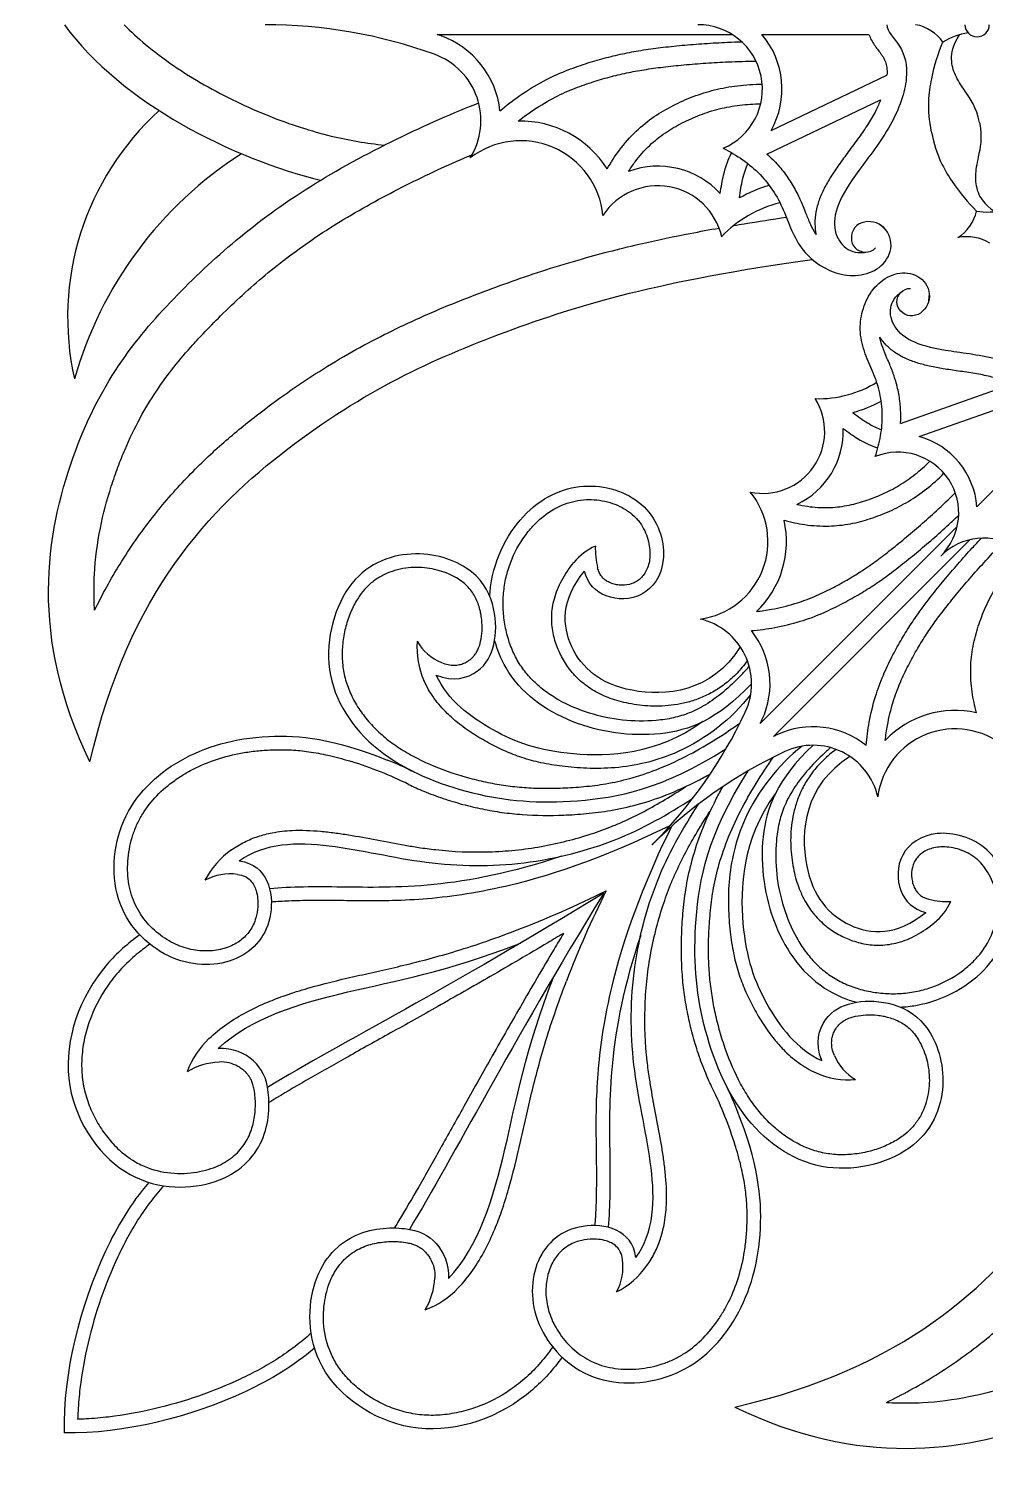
# Model space of a CAD drawing. Header units: millimetres. Extents: x -100 to 543, y -110 to 100.
# Drawn here: x -99.6 to -33.6, y -99.6 to -0.3 of the extents above; entities that cross this region are included whole.
import ezdxf

# ---------------------------------------------------------------- set-up
doc = ezdxf.new("R2010")
doc.units = ezdxf.units.MM
doc.header["$MEASUREMENT"] = 0
doc.layers.add('Layer 03', color=5, linetype='Continuous')

msp = doc.modelspace()

# ---------------------------------------------------------------- linework, layer by layer
at = {"layer": 'Layer 03'}
for p, q in [((-71.441, -0.676), (-51.075, -0.676)), ((-49.027, -0.676), (-41.629, -0.676)), ((-48.387, -7.296), (-40.389, -3.485)), ((-48.674, -8.931), (-40.827, -5.192)), ((-39.449, -27.532), (-31.719, -24.791)), ((-38.166, -28.431), (-30.288, -25.638)), ((-34.177, -33.275), (-29.241, -28.339)), ((-49.132, -48.229), (-35.544, -34.641)), ((-48.229, -49.132), (-34.641, -35.544))]:
    msp.add_line(p, q, dxfattribs=at)
for centre, radius, start, end in [((-83.326, -34.47), 34.47, 70.17464, 90), ((-53.432, -4.443), 4.443, 293.05443, 90.28575), ((-38.954, -2.936), 2.986, 35.48382, 79.51618), ((-34.165, 0), 0.841, 180, 360), ((-83.326, -34.47), 35.823, 70.17464, 70.62466), ((-73.285, -6.619), 6.217, 6.2854, 70.1746), ((-53.432, -4.443), 5.796, 330.5174, 40.53713), ((-34.23, -4.782), 4.25, 97.5, 122.64006), ((-73.285, -6.619), 4.865, 328.07055, 70.1746), ((-77.655, -20.21), 19.299, 132.26638, 192.69272), ((-65.679, -13.727), 7.067, 32.24734, 91.39012), ((-72.44, 18.304), 26.745, 256.35862, 264.35054), ((-70.207, -31.893), 27.308, 122.6858, 164.18455), ((-65.679, -13.727), 5.714, 5.66778, 127.47632), ((-56.21, -15.643), 5.876, 42.73213, 110.04647), ((-56.21, -15.643), 4.524, 12.88863, 146.74558), ((-45.885, -20.195), 9.471, 106.10107, 119.63926), ((-45.885, -20.195), 8.119, 103.46417, 136.7707), ((-37.112, -12.194), 2.986, 302.98382, 347.01618), ((-33.454, -8.681), 4.25, 259.85994, 285), ((-45.885, -20.195), 8.119, 48.72301, 52.09754), ((-34.865, -17.62), 2.986, 57.98382, 102.01618), ((-45.103, -18.155), 7.66, 352.90246, 356.27699), ((-45.103, -18.155), 7.66, 268.2293, 301.53583), ((-48.956, -28.081), 4.269, 258.25442, 32.11137), ((-45.103, -18.155), 8.937, 285.36074, 298.89893), ((-48.956, -28.081), 5.545, 294.95353, 2.26787), ((-39.629, -33.7), 5.469, 4.46287, 74.4826), ((-39.629, -33.7), 4.192, 314.71425, 111.94557), ((-53.995, -35.678), 5.392, 277.52368, 39.33222), ((-53.995, -35.678), 6.668, 313.60988, 12.75266), ((-33.7, -39.629), 4.192, 338.05443, 135.28575), ((-58.834, -39.707), 4.087, 114.34054, 140.70015), ((-55.072, -36.18), 5.45, 177.93035, 193.87414), ((-54.327, -45.494), 4.59, 334.8254, 76.92945), ((-67.41, -43.041), 5.427, 174.91566, 204.28415), ((-69.848, -40.856), 3.421, 209.86256, 247.68425), ((-54.327, -45.494), 5.866, 334.8254, 38.7146), ((-64.58, -31.4), 19.532, 316.48373, 318.73121), ((-79.608, -33.611), 32.525, 315, 334.82536), ((-35.678, -53.995), 6.668, 77.24734, 136.39012), ((-79.608, -33.611), 33.801, 334.37534, 334.82536), ((-45.494, -54.327), 5.866, 51.2854, 115.1746), ((-35.678, -53.995), 5.392, 50.66778, 172.47632), ((-33.611, -79.608), 33.801, 115.17464, 115.62466), ((-33.611, -79.608), 32.525, 115.17464, 135), ((-45.494, -54.327), 4.59, 13.07055, 115.1746), ((-31.4, -64.58), 19.532, 131.26879, 133.51627), ((-85.615, -77.291), 27.69, 63.86045, 72.64657), ((-84.885, -75.719), 26.894, 63.80845, 68.16927), ((-82.171, -61.82), 5.977, 125.53768, 152.44293), ((-85.727, -62.261), 3.65, 82.15384, 118.52977), ((-91.338, 3.556), 70.761, 290.96182, 296.48871), ((3.556, -91.338), 70.761, 153.51129, 159.03818), ((-36.18, -55.072), 5.45, 256.12586, 272.06965), ((-39.707, -58.834), 4.087, 309.29985, 335.65946), ((-83.002, -74.409), 6.094, 133.46593, 159.42712), ((-40.856, -69.848), 3.421, 202.31575, 240.13744), ((-86.203, -76.572), 4.98, 93.36646, 120.19385), ((-43.041, -67.41), 5.427, 245.71585, 275.08434), ((-77.291, -85.615), 27.69, 17.35343, 26.13955), ((-75.719, -84.885), 26.894, 21.83073, 26.19155), ((-62.261, -85.727), 3.65, 331.47023, 7.84616), ((-61.82, -82.171), 5.977, 297.55707, 324.46232), ((-76.572, -86.203), 4.98, 329.80615, 356.63354), ((-74.409, -83.002), 6.094, 290.57288, 316.53407)]:
    msp.add_arc(centre, radius, start, end, dxfattribs=at)
for points in [[(-97.177, 0), (-93.233, -5.445), (-85.443, -9.291), (-79.488, -10.736)], [(-40.389, 0), (-40.389, -0.478), (-39.37, -1.363), (-38.753, -3.482), (-39.93, -6.978), (-42.516, -10.226), (-43.949, -12.472), (-44.124, -14.312), (-43.29, -15.583), (-42.397, -15.787), (-41.735, -15.688)], [(-33.994, -6.762), (-34.204, -5.706), (-35.094, -4.478), (-35.709, -3.514), (-36.017, -2.423), (-35.875, -1.468), (-35.389, -0.693)], [(-37.313, -7.422), (-37.641, -5.777), (-37.349, -3.62), (-36.859, -1.948), (-36.523, -1.203)], [(-95.41, -50.889), (-99.635, -42.224), (-97.202, -27.849), (-89.891, -18.669), (-81.004, -10.965), (-71.922, -6.702), (-68.575, -5.401)], [(-33.994, -6.762), (-33.784, -7.818), (-34.137, -9.292), (-34.335, -10.418), (-34.203, -11.544), (-33.706, -12.372), (-32.96, -12.903)], [(-37.313, -7.422), (-36.986, -9.067), (-35.892, -10.948), (-34.799, -12.306), (-34.203, -12.865)], [(-51.692, -8.532), (-51.223, -8.765), (-50.317, -9.295), (-49.111, -10.312), (-48.13, -11.55), (-47.437, -12.967), (-46.951, -14.359), (-46.108, -15.801), (-44.852, -16.777), (-43.377, -17.374), (-41.738, -17.299), (-40.381, -16.492), (-39.862, -14.847), (-40.989, -13.381), (-42.914, -13.72), (-42.944, -15.727), (-41.524, -15.806), (-41.17, -15.4)], [(-51.668, -10.378), (-51.527, -9.783), (-51.348, -9.274), (-51.11, -8.843)], [(-50.352, -10.689), (-50.245, -10.239), (-50.117, -9.875), (-49.981, -9.601)], [(-51.894, -11.656), (-51.834, -11.192), (-51.76, -10.767), (-51.668, -10.378)], [(-50.569, -11.963), (-50.512, -11.483), (-50.439, -11.057), (-50.352, -10.689)], [(-95.41, -50.889), (-92.755, -39.174), (-81.245, -27.419), (-67.014, -20.916), (-56.144, -17.683), (-45.553, -16.201)], [(-41.196, -29.812), (-41.039, -29.343), (-40.788, -28.385), (-40.662, -26.902), (-40.834, -25.421), (-41.317, -24.013), (-41.921, -22.76), (-42.321, -21.236), (-42.134, -19.746), (-41.548, -18.364), (-40.404, -17.321), (-38.961, -16.954), (-37.517, -17.705), (-37.291, -19.436), (-38.802, -20.493), (-40.161, -19.175), (-39.266, -18.174), (-38.759, -18.209)], [(-27.963, -27.963), (-28.282, -27.643), (-28.192, -26.373), (-29.194, -24.547), (-32.312, -23.001), (-36.205, -22.559), (-38.659, -22.016), (-40.004, -20.906), (-40.296, -19.501), (-39.836, -18.769), (-39.327, -18.394)], [(-42.736, -26.773), (-42.378, -27.055), (-42.045, -27.29), (-41.741, -27.478)], [(-41.741, -27.478), (-41.37, -27.707), (-41.042, -27.865), (-40.768, -27.956)], [(-43.415, -27.862), (-43.066, -28.132), (-42.733, -28.366), (-42.412, -28.564)], [(-42.412, -28.564), (-41.921, -28.867), (-41.462, -29.087), (-41.015, -29.216)], [(-71.503, -44.888), (-70.309, -45.378), (-68.36, -44.811), (-67.373, -42.866), (-67.333, -40.347), (-68.573, -37.566), (-72.807, -35.978), (-77.821, -37.682), (-79.837, -44.696), (-76.048, -50.525), (-68.939, -53.415), (-62.179, -53.939), (-55.926, -52.787), (-51.504, -49.982)], [(-50.512, -42.941), (-52.497, -46.109), (-58.969, -46.635), (-62.713, -43.269), (-62.914, -39.717), (-61.272, -37.712)], [(-53.089, -48.104), (-56.298, -50.41), (-62.904, -50.676), (-67.571, -48.987), (-70.72, -46.624), (-71.503, -44.888)], [(-50.889, -95.41), (-39.174, -92.755), (-27.419, -81.245), (-20.916, -67.014), (-17.683, -56.144), (-16.201, -45.553)], [(-42.941, -50.512), (-46.109, -52.497), (-46.635, -58.969), (-43.269, -62.713), (-39.717, -62.914), (-37.712, -61.272)], [(-44.888, -71.503), (-45.378, -70.309), (-44.811, -68.36), (-42.866, -67.373), (-40.347, -67.333), (-37.566, -68.573), (-35.978, -72.807), (-37.682, -77.821), (-44.696, -79.837), (-50.525, -76.048), (-53.415, -68.939), (-53.939, -62.179), (-52.787, -55.926), (-49.982, -51.504)], [(-85.101, -57.718), (-83.312, -56.44), (-78.915, -56.374), (-72.233, -58.076), (-65.399, -58.145), (-58.843, -56.424), (-55.57, -54.535), (-53.795, -53.398)], [(-48.104, -53.089), (-50.41, -56.298), (-50.676, -62.904), (-48.987, -67.571), (-46.624, -70.72), (-44.888, -71.503)], [(-57.718, -85.101), (-56.44, -83.312), (-56.374, -78.915), (-58.076, -72.233), (-58.145, -65.399), (-56.424, -58.843), (-54.535, -55.57), (-53.398, -53.795)], [(-59.942, -59.942), (-70.618, -66.503), (-78.028, -70.248), (-83.149, -73.357)], [(-59.942, -59.942), (-66.503, -70.618), (-70.248, -78.028), (-73.357, -83.149)], [(-86.55, -70.666), (-84.308, -68.541), (-77.611, -66.556), (-70.915, -65.399), (-65.689, -63.397)], [(-70.666, -86.55), (-68.541, -84.308), (-66.556, -77.611), (-65.399, -70.915), (-63.397, -65.689)], [(-50.889, -95.41), (-42.224, -99.635), (-27.849, -97.202), (-18.669, -89.891), (-10.965, -81.004), (-6.702, -71.922), (-5.401, -68.575)]]:
    msp.add_open_spline(points, degree=3, dxfattribs=at)
for points, knots in [([(-93.061, 0), (-92.589, -0.478), (-91.494, -1.475), (-89.642, -2.862), (-87.539, -4.174), (-85.331, -5.328), (-83.093, -6.31), (-80.901, -7.1), (-79.45, -7.515), (-78.747, -7.686)], [1.1651, 1.1651, 1.1651, 1.1651, 2.133301, 3.298085, 4.497513, 5.70406, 6.888159, 8.018653, 9.061593, 9.061593, 9.061593, 9.061593]), ([(-41.629, -0.676), (-41.607, -0.74), (-41.534, -0.93), (-41.38, -1.225), (-41.165, -1.538), (-40.964, -1.802), (-40.794, -2.024), (-40.63, -2.262), (-40.48, -2.563), (-40.381, -2.988), (-40.376, -3.303), (-40.389, -3.48), (-40.389, -3.485)], [0.33091, 0.33091, 0.33091, 0.33091, 0.427603, 0.624905, 0.808647, 0.97468, 1.10369, 1.211206, 1.39115, 1.586886, 1.835648, 1.842935, 1.842935, 1.842935, 1.842935]), ([(-67.105, -5.939), (-66.663, -5.57), (-65.696, -4.829), (-64.182, -3.899), (-62.647, -3.19), (-61.237, -2.695), (-59.926, -2.306), (-58.65, -2), (-57.35, -1.76), (-55.977, -1.571), (-54.512, -1.417), (-52.972, -1.295), (-51.598, -1.219), (-50.743, -1.188), (-50.417, -1.179)], [0.259647, 0.259647, 0.259647, 0.259647, 1.089009, 2.014913, 2.816551, 3.52291, 4.167498, 4.788256, 5.414, 6.073216, 6.786271, 7.537266, 8.299757, 8.770286, 8.770286, 8.770286, 8.770286]), ([(-65.851, -6.662), (-65.562, -6.434), (-64.794, -5.862), (-63.542, -5.094), (-62.128, -4.44), (-60.813, -3.981), (-59.577, -3.613), (-58.367, -3.322), (-57.129, -3.095), (-55.808, -2.914), (-54.385, -2.764), (-52.881, -2.645), (-51.22, -2.552), (-50.066, -2.52), (-49.43, -2.513)], [0.484042, 0.484042, 0.484042, 0.484042, 1.01493, 1.864338, 2.597499, 3.257895, 3.870438, 4.457152, 5.051002, 5.684642, 6.378715, 7.113463, 7.860402, 8.77753, 8.77753, 8.77753, 8.77753]), ([(-59.703, -9.956), (-59.446, -9.506), (-58.847, -8.58), (-57.765, -7.346), (-56.494, -6.328), (-55.158, -5.554), (-53.765, -4.932), (-52.279, -4.466), (-50.68, -4.175), (-49.572, -4.111), (-49.001, -4.11)], [0.208596, 0.208596, 0.208596, 0.208596, 0.955558, 1.796508, 2.565276, 3.295017, 4.018948, 4.761326, 5.535649, 6.358455, 6.358455, 6.358455, 6.358455]), ([(-58.224, -10.123), (-58.082, -9.899), (-57.644, -9.261), (-56.827, -8.33), (-55.717, -7.44), (-54.534, -6.758), (-53.289, -6.201), (-51.954, -5.783), (-50.551, -5.527), (-49.588, -5.468), (-49.107, -5.463)], [0.472468, 0.472468, 0.472468, 0.472468, 0.855833, 1.587352, 2.251892, 2.899111, 3.551937, 4.216816, 4.911491, 5.604758, 5.604758, 5.604758, 5.604758]), ([(-40.827, -5.192), (-40.925, -5.438), (-41.107, -5.839), (-41.402, -6.387), (-41.786, -7.016), (-42.339, -7.818), (-43.034, -8.744), (-43.697, -9.638), (-44.262, -10.474), (-44.733, -11.285), (-45.091, -12.096), (-45.313, -12.916), (-45.386, -13.719), (-45.333, -14.24), (-45.282, -14.484)], [2.692838, 2.692838, 2.692838, 2.692838, 3.074438, 3.327447, 3.589283, 4.136958, 4.730649, 5.259117, 5.741117, 6.185658, 6.609558, 7.016125, 7.407207, 7.766971, 7.766971, 7.766971, 7.766971]), ([(-48.674, -8.931), (-48.607, -8.991), (-48.272, -9.298), (-47.708, -9.895), (-47.061, -10.774), (-46.561, -11.669), (-46.223, -12.428), (-45.951, -13.121), (-45.695, -13.767), (-45.438, -14.245), (-45.292, -14.469), (-45.282, -14.484)], [1.399256, 1.399256, 1.399256, 1.399256, 1.530025, 2.054068, 2.581376, 3.099211, 3.530397, 3.778289, 4.172226, 4.532204, 4.558343, 4.558343, 4.558343, 4.558343]), ([(-95.091, -40.417), (-95.107, -40.164), (-95.143, -39.339), (-95.116, -37.438), (-94.776, -34.811), (-94.123, -32.355), (-93.497, -30.559), (-92.867, -28.975), (-92.019, -27.202), (-90.877, -25.308), (-89.641, -23.625), (-88.531, -22.332), (-87.444, -21.164), (-85.83, -19.509), (-83.851, -17.694), (-81.622, -15.93), (-79.813, -14.64), (-77.858, -13.397), (-75.773, -12.206), (-73.615, -11.076), (-71.465, -10.039), (-69.933, -9.355), (-69.13, -9.014), (-69.026, -8.97)], [4.563809, 4.563809, 4.563809, 4.563809, 4.929294, 5.753387, 7.302885, 8.738113, 9.411518, 10.043608, 11.196078, 12.241392, 13.229047, 14.203332, 14.696914, 15.529713, 17.535589, 18.56403, 19.62675, 20.738054, 21.903658, 23.088153, 24.249081, 25.344422, 25.506961, 25.506961, 25.506961, 25.506961]), ([(-50.96, -13.858), (-50.72, -13.818), (-49.515, -13.616), (-48.308, -13.429), (-47.34, -13.286)], [30.681761, 30.681761, 30.681761, 30.681761, 31.03314, 32.443288, 32.443288, 32.443288, 32.443288]), ([(-95.091, -40.417), (-94.558, -39.327), (-93.344, -37.119), (-91.216, -34.056), (-88.834, -31.309), (-86.404, -28.984), (-83.367, -26.493), (-80.355, -24.371), (-77.362, -22.58), (-74.426, -21.013), (-71.467, -19.682), (-68.497, -18.517), (-66.243, -17.687), (-63.88, -16.886), (-60.885, -15.981), (-57.563, -15.141), (-54.412, -14.481), (-52.646, -14.154), (-51.981, -14.036)], [4.983455, 4.983455, 4.983455, 4.983455, 6.731978, 8.61219, 10.352835, 11.966448, 13.457592, 16.01243, 17.2723, 18.484339, 20.809834, 21.945295, 23.084034, 24.272073, 25.543282, 27.59361, 29.210863, 30.183659, 30.183659, 30.183659, 30.183659]), ([(-31.719, -24.791), (-31.949, -24.692), (-32.338, -24.546), (-32.9, -24.377), (-33.576, -24.214), (-34.48, -24.048), (-35.561, -23.894), (-36.6, -23.739), (-37.535, -23.558), (-38.39, -23.332), (-39.17, -23.029), (-39.866, -22.63), (-40.45, -22.143), (-40.762, -21.76), (-40.891, -21.563)], [2.692838, 2.692838, 2.692838, 2.692838, 3.074438, 3.327447, 3.589283, 4.136958, 4.730649, 5.259117, 5.741117, 6.185658, 6.609558, 7.016125, 7.407207, 7.766971, 7.766971, 7.766971, 7.766971]), ([(-39.449, -27.532), (-39.444, -27.446), (-39.426, -27.018), (-39.448, -26.244), (-39.602, -25.226), (-39.866, -24.295), (-40.147, -23.563), (-40.428, -22.92), (-40.688, -22.318), (-40.836, -21.828), (-40.888, -21.58), (-40.891, -21.563)], [1.399256, 1.399256, 1.399256, 1.399256, 1.530025, 2.054068, 2.581376, 3.099211, 3.530397, 3.778289, 4.172226, 4.532204, 4.558343, 4.558343, 4.558343, 4.558343]), ([(-46.616, -33.108), (-46.371, -33.163), (-45.654, -33.296), (-44.487, -33.372), (-43.153, -33.226), (-41.909, -32.891), (-40.706, -32.432), (-39.537, -31.821), (-38.43, -31.055), (-37.748, -30.452), (-37.425, -30.134)], [0.472468, 0.472468, 0.472468, 0.472468, 0.855833, 1.587352, 2.251892, 2.899111, 3.551937, 4.216816, 4.911491, 5.604758, 5.604758, 5.604758, 5.604758]), ([(-47.492, -34.206), (-47.02, -34.335), (-46.002, -34.553), (-44.457, -34.654), (-42.93, -34.486), (-41.522, -34.111), (-40.178, -33.596), (-38.876, -32.916), (-37.614, -32.043), (-36.832, -31.346), (-36.451, -30.966)], [0.208596, 0.208596, 0.208596, 0.208596, 0.955558, 1.796508, 2.565276, 3.295017, 4.018948, 4.761326, 5.535649, 6.358455, 6.358455, 6.358455, 6.358455]), ([(-67.809, -39.46), (-67.79, -39.1), (-67.521, -36.694), (-65.245, -32.868), (-60.76, -31.277), (-56.444, -33.074), (-55.357, -37.195), (-57.134, -39.73), (-59.974, -39.693), (-61.055, -38.592), (-61.272, -37.712)], [9.454597, 9.454597, 9.454597, 9.454597, 9.884456, 12.355569, 14.826683, 17.297797, 19.768911, 22.240025, 24.711139, 27.182253, 27.182253, 27.182253, 27.182253]), ([(-50.416, -44.849), (-50.829, -45.285), (-51.618, -46.042), (-52.838, -46.935), (-53.989, -47.521), (-55.142, -47.875), (-56.688, -48.097), (-58.658, -48.068), (-60.937, -47.591), (-62.709, -46.847), (-63.968, -46.043), (-64.793, -45.344), (-65.5, -44.542), (-66.069, -43.628), (-66.489, -42.609), (-66.769, -41.515), (-66.899, -40.379), (-66.882, -39.244), (-66.71, -38.143), (-66.289, -36.776), (-65.628, -35.549), (-64.782, -34.527), (-63.911, -33.726), (-62.716, -33.032), (-61.171, -32.702), (-59.677, -32.865), (-58.564, -33.338), (-57.922, -33.832), (-57.622, -34.143), (-57.234, -34.638), (-56.922, -35.304), (-56.763, -36.098), (-56.73, -36.803), (-56.89, -37.564), (-57.289, -38.148), (-57.635, -38.413), (-57.837, -38.522), (-58.161, -38.652), (-58.578, -38.711), (-59.051, -38.663), (-59.391, -38.576), (-59.685, -38.445), (-59.926, -38.275), (-60.115, -38.068), (-60.267, -37.804), (-60.335, -37.6), (-60.363, -37.487)], [0, 0, 0, 0, 0.865379, 1.573515, 2.174194, 2.721145, 3.305345, 4.422124, 5.54741, 6.648207, 7.178909, 7.695878, 8.204267, 8.714409, 9.243038, 9.787838, 10.339492, 10.88714, 11.420965, 11.942765, 12.94439, 13.412998, 13.850796, 14.646785, 15.381826, 16.099532, 16.788124, 17.107519, 17.2596, 17.410425, 18.013353, 18.304507, 18.574582, 19.029043, 19.40571, 19.573643, 19.65402, 19.735527, 20.077009, 20.251643, 20.419087, 20.580755, 20.713726, 20.84242, 20.98275, 21.150767, 21.150767, 21.150767, 21.150767]), ([(-49.396, -40.506), (-49.051, -40.465), (-48.157, -40.334), (-46.809, -40.012), (-45.429, -39.504), (-44.246, -38.934), (-43.175, -38.354), (-42.174, -37.741), (-41.196, -37.067), (-40.194, -36.306), (-39.145, -35.457), (-38.062, -34.533), (-36.892, -33.486), (-36.1, -32.738), (-35.671, -32.317)], [0.484042, 0.484042, 0.484042, 0.484042, 1.01493, 1.864338, 2.597499, 3.257895, 3.870438, 4.457152, 5.051002, 5.684642, 6.378715, 7.113463, 7.860402, 8.77753, 8.77753, 8.77753, 8.77753]), ([(-49.75, -41.825), (-49.209, -41.776), (-48.069, -41.626), (-46.439, -41.236), (-44.941, -40.685), (-43.671, -40.074), (-42.536, -39.459), (-41.481, -38.812), (-40.453, -38.104), (-39.411, -37.314), (-38.331, -36.44), (-37.222, -35.494), (-36.254, -34.628), (-35.664, -34.078), (-35.44, -33.867)], [0.259647, 0.259647, 0.259647, 0.259647, 1.089009, 2.014913, 2.816551, 3.52291, 4.167498, 4.788256, 5.414, 6.073216, 6.786271, 7.537266, 8.299757, 8.770286, 8.770286, 8.770286, 8.770286]), ([(-41.825, -49.75), (-41.776, -49.209), (-41.626, -48.069), (-41.236, -46.439), (-40.685, -44.941), (-40.074, -43.671), (-39.459, -42.536), (-38.812, -41.481), (-38.104, -40.453), (-37.314, -39.411), (-36.44, -38.331), (-35.494, -37.222), (-34.628, -36.254), (-34.078, -35.664), (-33.867, -35.44)], [0.259647, 0.259647, 0.259647, 0.259647, 1.089009, 2.014913, 2.816551, 3.52291, 4.167498, 4.788256, 5.414, 6.073216, 6.786271, 7.537266, 8.299757, 8.770286, 8.770286, 8.770286, 8.770286]), ([(-40.506, -49.396), (-40.465, -49.051), (-40.334, -48.157), (-40.012, -46.809), (-39.504, -45.429), (-38.934, -44.246), (-38.354, -43.175), (-37.741, -42.174), (-37.067, -41.196), (-36.306, -40.194), (-35.457, -39.145), (-34.533, -38.062), (-33.486, -36.892), (-32.738, -36.1), (-32.317, -35.671)], [0.484042, 0.484042, 0.484042, 0.484042, 1.01493, 1.864338, 2.597499, 3.257895, 3.870438, 4.457152, 5.051002, 5.684642, 6.378715, 7.113463, 7.860402, 8.77753, 8.77753, 8.77753, 8.77753]), ([(-34.206, -47.492), (-34.335, -47.02), (-34.553, -46.002), (-34.654, -44.457), (-34.486, -42.93), (-34.111, -41.522), (-33.596, -40.178), (-32.916, -38.876), (-32.043, -37.614), (-31.346, -36.832), (-30.966, -36.451)], [0.208596, 0.208596, 0.208596, 0.208596, 0.955558, 1.796508, 2.565276, 3.295017, 4.018948, 4.761326, 5.535649, 6.358455, 6.358455, 6.358455, 6.358455]), ([(-71.147, -44.021), (-70.994, -44.084), (-70.704, -44.177), (-70.281, -44.221), (-69.914, -44.183), (-69.593, -44.082), (-69.341, -43.949), (-69.124, -43.795), (-68.94, -43.625), (-68.773, -43.405), (-68.582, -43.059), (-68.418, -42.535), (-68.32, -41.825), (-68.341, -41.181), (-68.417, -40.692), (-68.501, -40.322), (-68.613, -39.955), (-68.784, -39.555), (-69.007, -39.174), (-69.296, -38.812), (-69.664, -38.474), (-70.123, -38.164), (-70.668, -37.89), (-71.288, -37.67), (-72.209, -37.464), (-73.449, -37.425), (-74.684, -37.731), (-75.603, -38.221), (-76.204, -38.7), (-76.641, -39.197), (-77.048, -39.791), (-77.429, -40.534), (-77.768, -41.521), (-77.973, -42.577), (-78.018, -43.479), (-77.971, -44.194), (-77.864, -44.894), (-77.619, -45.752), (-77.16, -46.737), (-76.548, -47.67), (-75.795, -48.538), (-74.914, -49.331), (-73.916, -50.036), (-72.444, -50.87), (-70.85, -51.521), (-69.2, -52.015), (-67.953, -52.31), (-66.702, -52.526), (-65.43, -52.661), (-64.117, -52.719), (-62.987, -52.701), (-62.048, -52.649), (-61.051, -52.572), (-59.735, -52.408), (-58.055, -52.037), (-56.207, -51.419), (-53.617, -50.233), (-51.744, -49.055), (-50.548, -48.217)], [0, 0, 0, 0, 0.239215, 0.436642, 0.608992, 0.768495, 0.920731, 1.017392, 1.151365, 1.280486, 1.414684, 1.719837, 2.068036, 2.444426, 2.644743, 2.782764, 2.990256, 3.19795, 3.40799, 3.626408, 3.862321, 4.127575, 4.422448, 4.739963, 5.074433, 5.780285, 6.514396, 6.888191, 7.27521, 7.617785, 7.838439, 8.31297, 8.818563, 9.339078, 9.860132, 10.117, 10.370797, 10.880245, 11.399223, 11.933395, 12.484596, 13.052546, 13.638928, 14.243973, 15.48875, 16.113514, 16.728158, 17.333924, 17.943668, 18.570796, 19.228191, 19.572115, 19.927067, 20.669792, 21.482707, 22.403943, 23.475539, 25.583885, 25.583885, 25.583885, 25.583885]), ([(-50.025, -43.894), (-50.138, -44.052), (-50.474, -44.487), (-51.086, -45.13), (-51.882, -45.758), (-52.716, -46.247), (-53.572, -46.607), (-54.699, -46.926), (-56.077, -47.083), (-57.4, -46.999), (-58.37, -46.826), (-59.231, -46.608), (-60.205, -46.234), (-61.219, -45.612), (-62.044, -44.849), (-62.579, -44.118), (-62.919, -43.497), (-63.212, -42.847), (-63.481, -41.963), (-63.561, -41.013), (-63.489, -40.222), (-63.31, -39.38), (-62.862, -38.298), (-62.317, -37.509), (-61.997, -37.119)], [0.263826, 0.263826, 0.263826, 0.263826, 0.544682, 1.055793, 1.539984, 2.002314, 2.446745, 2.87527, 3.688362, 4.436722, 4.781305, 5.107458, 5.715923, 6.280185, 6.81423, 7.328629, 7.581159, 7.833401, 8.35575, 8.907981, 9.198041, 9.49964, 10.147123, 10.875365, 10.875365, 10.875365, 10.875365]), ([(-49.737, -45.494), (-52.102, -47.985), (-55.939, -49.458), (-62.356, -48.539), (-66.241, -45.71), (-67.288, -43.165), (-67.475, -42.496)], [0, 0, 0, 0, 2.471114, 4.942228, 7.413342, 8.241691, 8.241691, 8.241691, 8.241691]), ([(-49.799, -46.247), (-51.124, -47.918), (-53.494, -49.803), (-56.968, -50.992), (-59.103, -51.327), (-60.763, -51.354), (-61.973, -51.278), (-63.031, -51.17), (-64.239, -50.973), (-65.567, -50.617), (-66.771, -50.152), (-67.895, -49.589), (-68.989, -48.945), (-69.948, -48.262), (-70.859, -47.457), (-71.687, -46.513), (-72.161, -45.705), (-72.356, -45.273)], [-1.832474, -1.832474, -1.832474, -1.832474, 1.262696, 2.401949, 3.437172, 4.369214, 4.791806, 5.184448, 5.902283, 6.553818, 7.165154, 7.759709, 8.365069, 8.994516, 9.455237, 10.115356, 10.798737, 10.798737, 10.798737, 10.798737]), ([(-85.101, -57.718), (-83.135, -57.989), (-82.292, -61.797), (-84.946, -64.957), (-89.798, -65.088), (-94.118, -61.084), (-93.71, -54.54), (-89.468, -50.404), (-83.664, -48.723), (-78.551, -49.285), (-74.884, -50.754)], [0, 0, 0, 0, 3.177309, 6.354618, 9.531927, 12.709236, 15.886544, 19.063853, 22.241162, 25.0711, 25.0711, 25.0711, 25.0711]), ([(-85.229, -58.646), (-85.046, -58.671), (-84.722, -58.755), (-84.327, -59.032), (-84.082, -59.382), (-83.914, -59.812), (-83.822, -60.315), (-83.818, -60.951), (-83.918, -61.567), (-84.12, -62.118), (-84.359, -62.536), (-84.656, -62.901), (-85.01, -63.215), (-85.42, -63.477), (-86.054, -63.763), (-86.969, -63.964), (-88.16, -63.927), (-89.173, -63.639), (-89.963, -63.242), (-90.75, -62.724), (-91.628, -61.887), (-92.278, -60.843), (-92.611, -59.901), (-92.763, -59.139), (-92.824, -58.341), (-92.792, -57.524), (-92.668, -56.71), (-92.458, -55.918), (-92.164, -55.167), (-91.659, -54.23), (-90.826, -53.172), (-89.787, -52.293), (-88.855, -51.688), (-87.842, -51.14), (-86.447, -50.588), (-84.936, -50.246), (-83.637, -50.089), (-82.587, -50.031), (-81.467, -50.046), (-80.253, -50.167), (-78.909, -50.418), (-77.933, -50.682), (-77.398, -50.848), (-77.356, -50.861)], [0, 0, 0, 0, 0.266643, 0.475227, 0.68531, 0.874993, 1.13869, 1.417689, 1.791068, 2.032481, 2.260769, 2.483633, 2.708251, 2.939988, 3.183551, 3.70887, 4.278528, 4.889997, 5.214629, 5.551487, 6.245486, 6.950123, 7.308734, 7.681898, 8.067568, 8.461579, 8.858656, 9.253187, 9.639835, 10.020431, 10.784195, 11.570442, 11.974424, 12.384834, 13.229648, 14.130859, 14.611425, 15.11572, 15.646701, 16.22429, 16.872816, 17.616888, 17.680297, 17.680297, 17.680297, 17.680297]), ([(-44.021, -71.147), (-44.084, -70.994), (-44.177, -70.704), (-44.221, -70.281), (-44.183, -69.914), (-44.082, -69.593), (-43.949, -69.341), (-43.795, -69.124), (-43.625, -68.94), (-43.405, -68.773), (-43.059, -68.582), (-42.535, -68.418), (-41.825, -68.32), (-41.181, -68.341), (-40.692, -68.417), (-40.322, -68.501), (-39.955, -68.613), (-39.555, -68.784), (-39.174, -69.007), (-38.812, -69.296), (-38.474, -69.664), (-38.164, -70.123), (-37.89, -70.668), (-37.67, -71.288), (-37.464, -72.209), (-37.425, -73.449), (-37.731, -74.684), (-38.221, -75.603), (-38.7, -76.204), (-39.197, -76.641), (-39.791, -77.048), (-40.534, -77.429), (-41.521, -77.768), (-42.577, -77.973), (-43.479, -78.018), (-44.194, -77.971), (-44.894, -77.864), (-45.752, -77.619), (-46.737, -77.16), (-47.67, -76.548), (-48.538, -75.795), (-49.331, -74.914), (-50.036, -73.916), (-50.87, -72.444), (-51.521, -70.85), (-52.015, -69.2), (-52.31, -67.953), (-52.526, -66.702), (-52.661, -65.43), (-52.719, -64.117), (-52.701, -62.987), (-52.649, -62.048), (-52.572, -61.051), (-52.408, -59.735), (-52.037, -58.055), (-51.419, -56.207), (-50.233, -53.617), (-49.055, -51.744), (-48.217, -50.548)], [0, 0, 0, 0, 0.239215, 0.436642, 0.608992, 0.768495, 0.920731, 1.017392, 1.151365, 1.280486, 1.414684, 1.719837, 2.068036, 2.444426, 2.644743, 2.782764, 2.990256, 3.19795, 3.40799, 3.626408, 3.862321, 4.127575, 4.422448, 4.739963, 5.074433, 5.780285, 6.514396, 6.888191, 7.27521, 7.617785, 7.838439, 8.31297, 8.818563, 9.339078, 9.860132, 10.117, 10.370797, 10.880245, 11.399223, 11.933395, 12.484596, 13.052546, 13.638928, 14.243973, 15.48875, 16.113514, 16.728158, 17.333924, 17.943668, 18.570796, 19.228191, 19.572115, 19.927067, 20.669792, 21.482707, 22.403943, 23.475539, 25.583885, 25.583885, 25.583885, 25.583885]), ([(-46.247, -49.799), (-47.918, -51.124), (-49.803, -53.494), (-50.992, -56.968), (-51.327, -59.103), (-51.354, -60.763), (-51.278, -61.973), (-51.17, -63.031), (-50.973, -64.239), (-50.617, -65.567), (-50.152, -66.771), (-49.589, -67.895), (-48.945, -68.989), (-48.262, -69.948), (-47.457, -70.859), (-46.513, -71.687), (-45.705, -72.161), (-45.273, -72.356)], [-1.832474, -1.832474, -1.832474, -1.832474, 1.262696, 2.401949, 3.437172, 4.369214, 4.791806, 5.184448, 5.902283, 6.553818, 7.165154, 7.759709, 8.365069, 8.994516, 9.455237, 10.115356, 10.798737, 10.798737, 10.798737, 10.798737]), ([(-45.494, -49.737), (-47.985, -52.102), (-49.458, -55.939), (-48.539, -62.356), (-45.71, -66.241), (-43.165, -67.288), (-42.496, -67.475)], [0, 0, 0, 0, 2.471114, 4.942228, 7.413342, 8.241691, 8.241691, 8.241691, 8.241691]), ([(-44.849, -50.416), (-45.285, -50.829), (-46.042, -51.618), (-46.935, -52.838), (-47.521, -53.989), (-47.875, -55.142), (-48.097, -56.688), (-48.068, -58.658), (-47.591, -60.937), (-46.847, -62.709), (-46.043, -63.968), (-45.344, -64.793), (-44.542, -65.5), (-43.628, -66.069), (-42.609, -66.489), (-41.515, -66.769), (-40.379, -66.899), (-39.244, -66.882), (-38.143, -66.71), (-36.776, -66.289), (-35.549, -65.628), (-34.527, -64.782), (-33.726, -63.911), (-33.032, -62.716), (-32.702, -61.171), (-32.865, -59.677), (-33.338, -58.564), (-33.832, -57.922), (-34.143, -57.622), (-34.638, -57.234), (-35.304, -56.922), (-36.098, -56.763), (-36.803, -56.73), (-37.564, -56.89), (-38.148, -57.289), (-38.413, -57.635), (-38.522, -57.837), (-38.652, -58.161), (-38.711, -58.578), (-38.663, -59.051), (-38.576, -59.391), (-38.445, -59.685), (-38.275, -59.926), (-38.068, -60.115), (-37.804, -60.267), (-37.6, -60.335), (-37.487, -60.363)], [0, 0, 0, 0, 0.865379, 1.573515, 2.174194, 2.721145, 3.305345, 4.422124, 5.54741, 6.648207, 7.178909, 7.695878, 8.204267, 8.714409, 9.243038, 9.787838, 10.339492, 10.88714, 11.420965, 11.942765, 12.94439, 13.412998, 13.850796, 14.646785, 15.381826, 16.099532, 16.788124, 17.107519, 17.2596, 17.410425, 18.013353, 18.304507, 18.574582, 19.029043, 19.40571, 19.573643, 19.65402, 19.735527, 20.077009, 20.251643, 20.419087, 20.580755, 20.713726, 20.84242, 20.98275, 21.150767, 21.150767, 21.150767, 21.150767]), ([(-43.894, -50.025), (-44.052, -50.138), (-44.487, -50.474), (-45.13, -51.086), (-45.758, -51.882), (-46.247, -52.716), (-46.607, -53.572), (-46.926, -54.699), (-47.083, -56.077), (-46.999, -57.4), (-46.826, -58.37), (-46.608, -59.231), (-46.234, -60.205), (-45.612, -61.219), (-44.849, -62.044), (-44.118, -62.579), (-43.497, -62.919), (-42.847, -63.212), (-41.963, -63.481), (-41.013, -63.561), (-40.222, -63.489), (-39.38, -63.31), (-38.298, -62.862), (-37.509, -62.317), (-37.119, -61.997)], [0.263826, 0.263826, 0.263826, 0.263826, 0.544682, 1.055793, 1.539984, 2.002314, 2.446745, 2.87527, 3.688362, 4.436722, 4.781305, 5.107458, 5.715923, 6.280185, 6.81423, 7.328629, 7.581159, 7.833401, 8.35575, 8.907981, 9.198041, 9.49964, 10.147123, 10.875365, 10.875365, 10.875365, 10.875365]), ([(-85.645, -56.956), (-85.361, -56.753), (-84.768, -56.396), (-83.819, -56.008), (-82.711, -55.725), (-81.262, -55.567), (-79.816, -55.625), (-78.525, -55.772), (-76.575, -56.061), (-74.656, -56.467), (-72.649, -56.802), (-70.73, -57.059), (-68.493, -57.154), (-66.056, -56.996), (-64.259, -56.743), (-62.511, -56.367), (-60.873, -55.895), (-59.578, -55.425), (-58.355, -54.905), (-56.635, -54.062), (-55.231, -53.206), (-54.3, -52.61)], [0, 0, 0, 0, 0.50405, 0.994353, 1.474901, 2.149748, 3.089433, 3.555886, 4.023209, 5.931163, 6.382503, 6.95582, 8.722265, 9.602882, 10.474069, 11.336888, 12.179129, 12.930032, 13.321817, 14.095339, 15.689711, 15.689711, 15.689711, 15.689711]), ([(-73.416, -52.433), (-73.073, -52.601), (-72.289, -52.954), (-71.04, -53.42), (-69.685, -53.825), (-68.326, -54.146), (-66.961, -54.382), (-65.085, -54.583), (-63.401, -54.599), (-61.923, -54.518), (-60.847, -54.434), (-59.407, -54.253), (-57.556, -53.846), (-55.527, -53.167), (-53.861, -52.405), (-52.869, -51.874), (-52.59, -51.719)], [19.963202, 19.963202, 19.963202, 19.963202, 20.513897, 21.202795, 21.883892, 22.552125, 23.214364, 23.881129, 25.270398, 25.637156, 26.01558, 26.826896, 27.727863, 28.743708, 29.906707, 30.366168, 30.366168, 30.366168, 30.366168]), ([(-52.433, -73.416), (-52.601, -73.073), (-52.954, -72.289), (-53.42, -71.04), (-53.825, -69.685), (-54.146, -68.326), (-54.382, -66.961), (-54.583, -65.085), (-54.599, -63.401), (-54.518, -61.923), (-54.434, -60.847), (-54.253, -59.407), (-53.846, -57.556), (-53.167, -55.527), (-52.405, -53.861), (-51.874, -52.869), (-51.719, -52.59)], [19.963202, 19.963202, 19.963202, 19.963202, 20.513897, 21.202795, 21.883892, 22.552125, 23.214364, 23.881129, 25.270398, 25.637156, 26.01558, 26.826896, 27.727863, 28.743708, 29.906707, 30.366168, 30.366168, 30.366168, 30.366168]), ([(-40.417, -95.091), (-39.327, -94.558), (-37.119, -93.344), (-34.056, -91.216), (-31.309, -88.834), (-28.984, -86.404), (-26.493, -83.367), (-24.371, -80.355), (-22.58, -77.362), (-21.013, -74.426), (-19.682, -71.467), (-18.517, -68.497), (-17.687, -66.243), (-16.886, -63.88), (-15.981, -60.885), (-15.141, -57.563), (-14.481, -54.412), (-14.154, -52.646), (-14.036, -51.981)], [4.983455, 4.983455, 4.983455, 4.983455, 6.731978, 8.61219, 10.352835, 11.966448, 13.457592, 16.01243, 17.2723, 18.484339, 20.809834, 21.945295, 23.084034, 24.272073, 25.543282, 27.59361, 29.210863, 30.183659, 30.183659, 30.183659, 30.183659]), ([(-56.956, -85.645), (-56.753, -85.361), (-56.396, -84.768), (-56.008, -83.819), (-55.725, -82.711), (-55.567, -81.262), (-55.625, -79.816), (-55.772, -78.525), (-56.061, -76.575), (-56.467, -74.656), (-56.802, -72.649), (-57.059, -70.73), (-57.154, -68.493), (-56.996, -66.056), (-56.743, -64.259), (-56.367, -62.511), (-55.895, -60.873), (-55.425, -59.578), (-54.905, -58.355), (-54.062, -56.635), (-53.206, -55.231), (-52.61, -54.3)], [0, 0, 0, 0, 0.50405, 0.994353, 1.474901, 2.149748, 3.089433, 3.555886, 4.023209, 5.931163, 6.382503, 6.95582, 8.722265, 9.602882, 10.474069, 11.336888, 12.179129, 12.930032, 13.321817, 14.095339, 15.689711, 15.689711, 15.689711, 15.689711]), ([(-55.339, -55.265), (-58.725, -56.927), (-63.265, -58.753), (-68.918, -59.957), (-71.686, -60.322), (-74.149, -60.471), (-76.358, -60.488), (-78.32, -60.452), (-80.075, -60.444), (-81.566, -60.474), (-82.486, -60.529), (-82.888, -60.563)], [-3.770257, -3.770257, -3.770257, -3.770257, 1.711877, 3.22359, 4.555828, 5.734357, 6.778193, 7.741165, 8.562679, 9.308368, 9.890774, 9.890774, 9.890774, 9.890774]), ([(-55.265, -55.339), (-56.927, -58.725), (-58.753, -63.265), (-59.957, -68.918), (-60.322, -71.686), (-60.471, -74.149), (-60.488, -76.358), (-60.452, -78.32), (-60.444, -80.075), (-60.474, -81.566), (-60.529, -82.486), (-60.563, -82.888)], [-3.770257, -3.770257, -3.770257, -3.770257, 1.711877, 3.22359, 4.555828, 5.734357, 6.778193, 7.741165, 8.562679, 9.308368, 9.890774, 9.890774, 9.890774, 9.890774]), ([(-39.46, -67.809), (-39.1, -67.79), (-36.694, -67.521), (-32.868, -65.245), (-31.277, -60.76), (-33.074, -56.444), (-37.195, -55.357), (-39.73, -57.134), (-39.693, -59.974), (-38.592, -61.055), (-37.712, -61.272)], [9.454597, 9.454597, 9.454597, 9.454597, 9.884456, 12.355569, 14.826683, 17.297797, 19.768911, 22.240025, 24.711139, 27.182253, 27.182253, 27.182253, 27.182253]), ([(-62.856, -57.392), (-69.748, -59.72), (-76.886, -59.489), (-81.519, -59.505), (-83.008, -59.634)], [0, 0, 0, 0, 3.596239, 5.507148, 5.507148, 5.507148, 5.507148]), ([(-87.194, -69.986), (-86.809, -69.621), (-85.979, -68.952), (-84.607, -68.123), (-83.244, -67.488), (-81.825, -66.95), (-79.848, -66.33), (-77.726, -65.821), (-75.584, -65.344), (-73.928, -64.968), (-72.18, -64.532), (-70.292, -64.001), (-68.219, -63.335), (-66.781, -62.812), (-66.024, -62.522)], [0, 0, 0, 0, 0.765501, 1.532392, 2.306362, 2.931693, 3.719198, 5.292147, 6.075967, 6.8836, 7.74052, 8.673616, 9.710526, 10.879364, 10.879364, 10.879364, 10.879364]), ([(-91.973, -62.818), (-92.801, -63.413), (-95.798, -66.079), (-98.191, -72.997), (-93.34, -80.347), (-86.484, -80.462), (-83.142, -77.435), (-82.895, -73.319), (-83.876, -71.398), (-85.548, -70.607), (-86.55, -70.666)], [9.558504, 9.558504, 9.558504, 9.558504, 10.788718, 14.384957, 17.981197, 21.577436, 25.173675, 28.769915, 32.366154, 35.962393, 35.962393, 35.962393, 35.962393]), ([(-91.268, -63.466), (-91.544, -63.659), (-92.189, -64.145), (-93.131, -65.003), (-94.33, -66.422), (-95.223, -68.039), (-95.768, -69.761), (-95.983, -71.055), (-96.001, -72.125), (-95.908, -72.959), (-95.748, -73.77), (-95.431, -74.75), (-94.889, -75.844), (-94.213, -76.824), (-93.437, -77.66), (-92.592, -78.33), (-91.415, -78.961), (-90.162, -79.271), (-88.927, -79.305), (-88.059, -79.219), (-87.265, -79.037), (-86.365, -78.706), (-85.446, -78.135), (-84.774, -77.364), (-84.413, -76.692), (-84.152, -75.993), (-84.015, -75.265), (-83.981, -74.55), (-83.999, -74.023), (-84.056, -73.559), (-84.148, -73.168), (-84.254, -72.88), (-84.383, -72.638), (-84.542, -72.425), (-84.73, -72.234), (-84.952, -72.053), (-85.296, -71.832), (-85.812, -71.625), (-86.263, -71.587), (-86.495, -71.601)], [14.202611, 14.202611, 14.202611, 14.202611, 14.688515, 15.365587, 16.036284, 17.360611, 18.00611, 18.635023, 19.245716, 19.544857, 19.843146, 20.437586, 21.025281, 21.599043, 22.149, 22.6651, 23.148718, 24.065962, 24.504643, 24.926699, 25.320175, 25.677425, 26.30566, 26.865598, 27.134012, 27.403168, 27.938908, 28.195721, 28.435337, 28.69858, 28.868879, 29.012839, 29.140197, 29.263538, 29.39526, 29.526167, 29.674994, 29.984456, 30.319744, 30.319744, 30.319744, 30.319744]), ([(-62.728, -62.728), (-63.087, -62.943), (-64.764, -63.944), (-67.647, -65.632), (-71.271, -67.698), (-74.548, -69.533), (-77.494, -71.173), (-80.123, -72.656), (-81.939, -73.716), (-82.878, -74.288), (-83.052, -74.395)], [1.841941, 1.841941, 1.841941, 1.841941, 2.444503, 4.658524, 6.65778, 8.457691, 10.073359, 11.519248, 12.809869, 13.104307, 13.104307, 13.104307, 13.104307]), ([(-62.728, -62.728), (-62.943, -63.087), (-63.944, -64.764), (-65.632, -67.647), (-67.698, -71.271), (-69.533, -74.548), (-71.173, -77.494), (-72.656, -80.123), (-73.716, -81.939), (-74.288, -82.878), (-74.395, -83.052)], [1.841941, 1.841941, 1.841941, 1.841941, 2.444503, 4.658524, 6.65778, 8.457691, 10.073359, 11.519248, 12.809869, 13.104307, 13.104307, 13.104307, 13.104307]), ([(-57.392, -62.856), (-59.72, -69.748), (-59.489, -76.886), (-59.505, -81.519), (-59.634, -83.008)], [0, 0, 0, 0, 3.596239, 5.507148, 5.507148, 5.507148, 5.507148]), ([(-69.986, -87.194), (-69.621, -86.809), (-68.952, -85.979), (-68.123, -84.607), (-67.488, -83.244), (-66.95, -81.825), (-66.33, -79.848), (-65.821, -77.726), (-65.344, -75.584), (-64.968, -73.928), (-64.532, -72.18), (-64.001, -70.292), (-63.335, -68.219), (-62.812, -66.781), (-62.522, -66.024)], [0, 0, 0, 0, 0.765501, 1.532392, 2.306362, 2.931693, 3.719198, 5.292147, 6.075967, 6.8836, 7.74052, 8.673616, 9.710526, 10.879364, 10.879364, 10.879364, 10.879364]), ([(-40.417, -95.091), (-40.164, -95.107), (-39.339, -95.143), (-37.438, -95.116), (-34.811, -94.776), (-32.355, -94.123), (-30.559, -93.497), (-28.975, -92.867), (-27.202, -92.019), (-25.308, -90.877), (-23.625, -89.641), (-22.332, -88.531), (-21.164, -87.444), (-19.509, -85.83), (-17.694, -83.851), (-15.93, -81.622), (-14.64, -79.813), (-13.397, -77.858), (-12.206, -75.773), (-11.076, -73.615), (-10.039, -71.465), (-9.355, -69.933), (-9.014, -69.13), (-8.97, -69.026)], [4.563809, 4.563809, 4.563809, 4.563809, 4.929294, 5.753387, 7.302885, 8.738113, 9.411518, 10.043608, 11.196078, 12.241392, 13.229047, 14.203332, 14.696914, 15.529713, 17.535589, 18.56403, 19.62675, 20.738054, 21.903658, 23.088153, 24.249081, 25.344422, 25.506961, 25.506961, 25.506961, 25.506961]), ([(-57.718, -85.101), (-57.989, -83.135), (-61.797, -82.292), (-64.957, -84.946), (-65.088, -89.798), (-61.084, -94.118), (-54.54, -93.71), (-50.404, -89.468), (-48.723, -83.664), (-49.285, -78.551), (-50.754, -74.884)], [0, 0, 0, 0, 3.177309, 6.354618, 9.531927, 12.709236, 15.886544, 19.063853, 22.241162, 25.0711, 25.0711, 25.0711, 25.0711]), ([(-58.646, -85.229), (-58.671, -85.046), (-58.755, -84.722), (-59.032, -84.327), (-59.382, -84.082), (-59.812, -83.914), (-60.315, -83.822), (-60.951, -83.818), (-61.567, -83.918), (-62.118, -84.12), (-62.536, -84.359), (-62.901, -84.656), (-63.215, -85.01), (-63.477, -85.42), (-63.763, -86.054), (-63.964, -86.969), (-63.927, -88.16), (-63.639, -89.173), (-63.242, -89.963), (-62.724, -90.75), (-61.887, -91.628), (-60.843, -92.278), (-59.901, -92.611), (-59.139, -92.763), (-58.341, -92.824), (-57.524, -92.792), (-56.71, -92.668), (-55.918, -92.458), (-55.167, -92.164), (-54.23, -91.659), (-53.172, -90.826), (-52.293, -89.787), (-51.688, -88.855), (-51.14, -87.842), (-50.588, -86.447), (-50.246, -84.936), (-50.089, -83.637), (-50.031, -82.587), (-50.046, -81.467), (-50.167, -80.253), (-50.418, -78.909), (-50.682, -77.933), (-50.848, -77.398), (-50.861, -77.356)], [0, 0, 0, 0, 0.266643, 0.475227, 0.68531, 0.874993, 1.13869, 1.417689, 1.791068, 2.032481, 2.260769, 2.483633, 2.708251, 2.939988, 3.183551, 3.70887, 4.278528, 4.889997, 5.214629, 5.551487, 6.245486, 6.950123, 7.308734, 7.681898, 8.067568, 8.461579, 8.858656, 9.253187, 9.639835, 10.020431, 10.784195, 11.570442, 11.974424, 12.384834, 13.229648, 14.130859, 14.611425, 15.11572, 15.646701, 16.22429, 16.872816, 17.616888, 17.680297, 17.680297, 17.680297, 17.680297]), ([(-91.354, -79.904), (-92.605, -81.39), (-95.568, -86.32), (-97.27, -93.036), (-97.203, -97.203)], [14.293676, 14.293676, 14.293676, 14.293676, 18.492219, 27.738329, 27.738329, 27.738329, 27.738329]), ([(-90.321, -80.14), (-90.639, -80.499), (-91.255, -81.248), (-92.088, -82.443), (-92.835, -83.713), (-93.738, -85.518), (-94.711, -87.931), (-95.597, -90.972), (-96.068, -93.58), (-96.225, -95.351), (-96.255, -96.065), (-96.261, -96.261)], [17.573248, 17.573248, 17.573248, 17.573248, 18.264446, 18.970578, 19.671877, 20.386408, 21.879787, 23.417545, 24.947895, 25.695269, 25.97809, 25.97809, 25.97809, 25.97809]), ([(-62.818, -91.973), (-63.413, -92.801), (-66.079, -95.798), (-72.997, -98.191), (-80.347, -93.34), (-80.462, -86.484), (-77.435, -83.142), (-73.319, -82.895), (-71.398, -83.876), (-70.607, -85.548), (-70.666, -86.55)], [9.558504, 9.558504, 9.558504, 9.558504, 10.788718, 14.384957, 17.981197, 21.577436, 25.173675, 28.769915, 32.366154, 35.962393, 35.962393, 35.962393, 35.962393]), ([(-63.466, -91.268), (-63.659, -91.544), (-64.145, -92.189), (-65.003, -93.131), (-66.422, -94.33), (-68.039, -95.223), (-69.761, -95.768), (-71.055, -95.983), (-72.125, -96.001), (-72.959, -95.908), (-73.77, -95.748), (-74.75, -95.431), (-75.844, -94.889), (-76.824, -94.213), (-77.66, -93.437), (-78.33, -92.592), (-78.961, -91.415), (-79.271, -90.162), (-79.305, -88.927), (-79.219, -88.059), (-79.037, -87.265), (-78.706, -86.365), (-78.135, -85.446), (-77.364, -84.774), (-76.692, -84.413), (-75.993, -84.152), (-75.265, -84.015), (-74.55, -83.981), (-74.023, -83.999), (-73.559, -84.056), (-73.168, -84.148), (-72.88, -84.254), (-72.638, -84.383), (-72.425, -84.542), (-72.234, -84.73), (-72.053, -84.952), (-71.832, -85.296), (-71.625, -85.812), (-71.587, -86.263), (-71.601, -86.495)], [14.202611, 14.202611, 14.202611, 14.202611, 14.688515, 15.365587, 16.036284, 17.360611, 18.00611, 18.635023, 19.245716, 19.544857, 19.843146, 20.437586, 21.025281, 21.599043, 22.149, 22.6651, 23.148718, 24.065962, 24.504643, 24.926699, 25.320175, 25.677425, 26.30566, 26.865598, 27.134012, 27.403168, 27.938908, 28.195721, 28.435337, 28.69858, 28.868879, 29.012839, 29.140197, 29.263538, 29.39526, 29.526167, 29.674994, 29.984456, 30.319744, 30.319744, 30.319744, 30.319744]), ([(-80.14, -90.321), (-80.499, -90.639), (-81.248, -91.255), (-82.443, -92.088), (-83.713, -92.835), (-85.518, -93.738), (-87.931, -94.711), (-90.972, -95.597), (-93.58, -96.068), (-95.351, -96.225), (-96.065, -96.255), (-96.261, -96.261)], [17.573248, 17.573248, 17.573248, 17.573248, 18.264446, 18.970578, 19.671877, 20.386408, 21.879787, 23.417545, 24.947895, 25.695269, 25.97809, 25.97809, 25.97809, 25.97809]), ([(-79.904, -91.354), (-81.39, -92.605), (-86.32, -95.568), (-93.036, -97.27), (-97.203, -97.203)], [14.293676, 14.293676, 14.293676, 14.293676, 18.492219, 27.738329, 27.738329, 27.738329, 27.738329])]:
    msp.add_open_spline(points, degree=3, knots=knots, dxfattribs=at)

doc.saveas('drawing.dxf')
